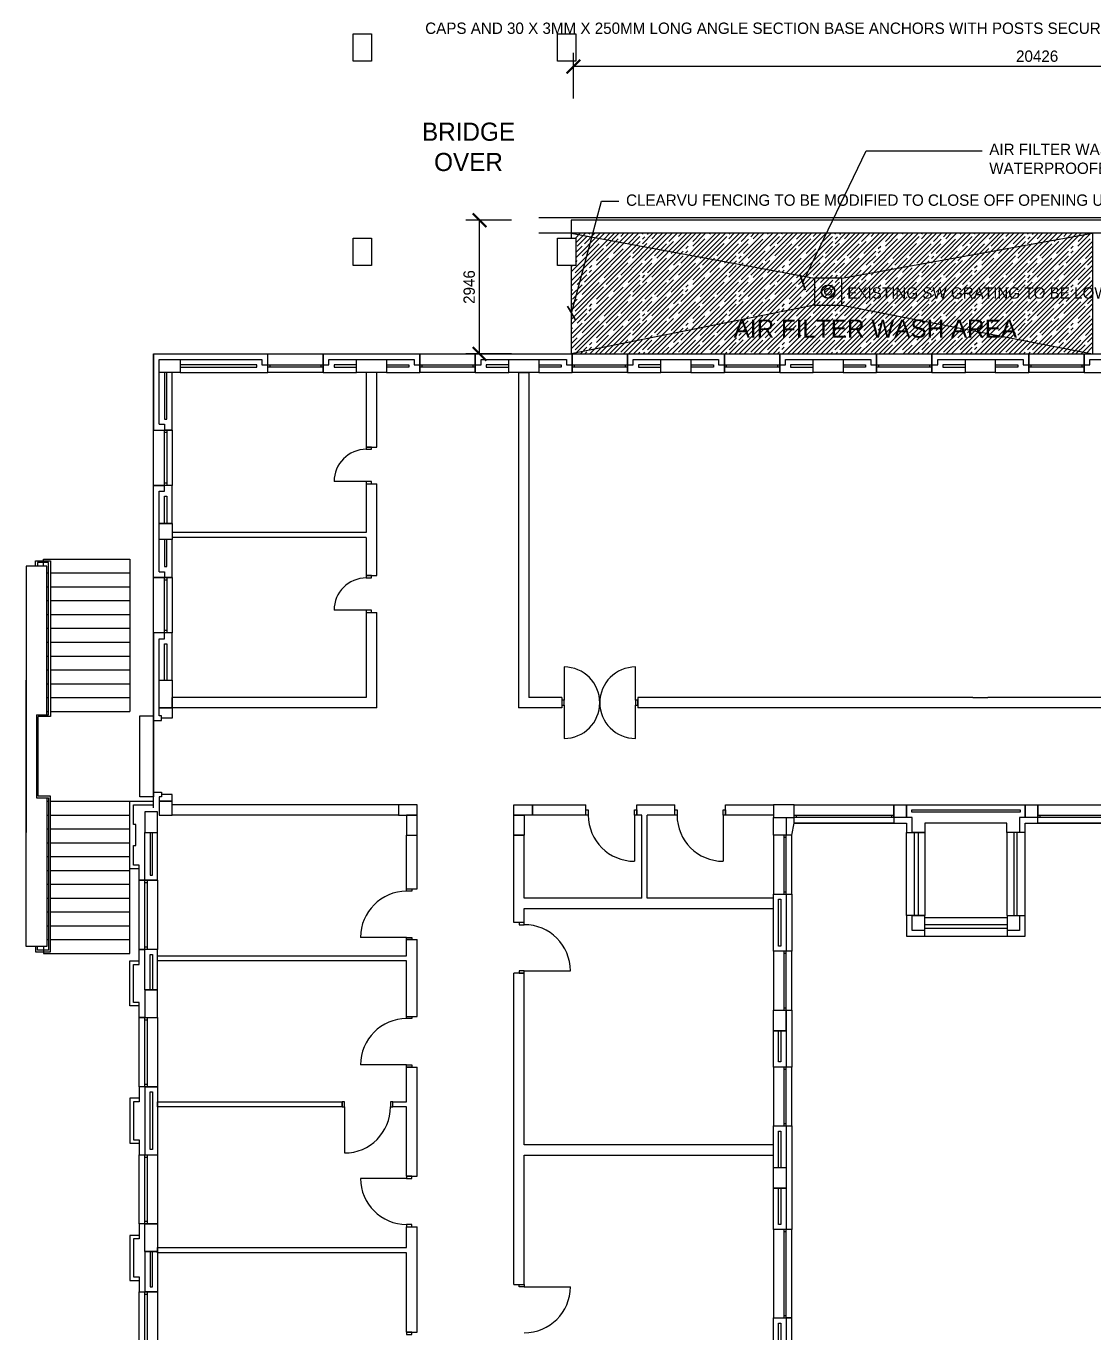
# Model space of a CAD drawing. Header units: millimetres. Extents: x -242071 to 82444, y -53139 to 112036.
# Drawn here: x -53401 to -29882, y 1732 to 30516 of the extents above; entities that cross this region are included whole.
import ezdxf

# ---------------------------------------------------------------- set-up
doc = ezdxf.new("R2010")
doc.units = ezdxf.units.MM
doc.header["$PDSIZE"] = 1
for name, color, linetype in [('Balustrades', 2, 'Continuous'), ('Basement 1 - General', 7, 'Continuous'), ('Basement 1 - Stormwater', 7, 'Continuous'), ('Columns_conc_steel_timber', 5, 'Continuous'), ('Dimensions_Mechanical', 1, 'Continuous'), ('Hatch_Roof_plan', 1, 'Continuous'), ('Open_stairs_and_ramps', 2, 'Continuous'), ('Retaining_walls', 3, 'Continuous'), ('Text_Mechanical', 1, 'Continuous'), ('Walls_brick_block_etc', 3, 'Continuous'), ('Windows_and_doors_to_brickwork', 1, 'Continuous')]:
    doc.layers.add(name, color=color, linetype=linetype)
doc.styles.add('Text_Style_3', font='freehand')
doc.styles.add('Text_Style_3_46e705ff-8652-4b4b-9748-3b46a130a5c2', font='freehand')
doc.styles.add('Text_Style_3_d7b89161-017f-4e9d-a07b-0b1ab719bac5', font='freehand')
doc.linetypes.add('FENCELINE1', pattern='A,6.35,-2.54,[133,ltypeshp.shx,S=2.54,R=0,X=-2.54,Y=0],-2.54,25.4', length=36.83)
doc.dimstyles.new('$DIM_Caddie', dxfattribs={"dimscale": 100, "dimtxt": 2.5, "dimasz": 3, "dimexe": 3, "dimexo": 0, "dimgap": 1, "dimtad": 1, "dimdec": 0, "dimzin": 0, "dimdsep": 46, "dimtxsty": 'Text_Style_3_d7b89161-017f-4e9d-a07b-0b1ab719bac5', "dimblk": 'ARCHTICK', "dimblk1": 'ARCHTICK', "dimblk2": 'ARCHTICK', "dimcen": 0.4, "dimclrd": 1, "dimclre": 1, "dimclrt": 2, "dimadec": 0, "dimazin": 0, "dimtfac": 0.5, "dimtdec": 0, "dimtix": 1, "dimtmove": 0, "dimatfit": 2, "dimldrblk": 'ARCHTICK', "dimfxl": 7, "dimfxlon": 1, "dimtfillclr": 1, "dimtolj": 1, "dimtzin": 0, "dimlwd": -3, "dimlwe": -3, "dimarcsym": 1})

# ---------------------------------------------------------------- blocks, each defined once
blk = doc.blocks.new('_ArchTick')
at = {"color": 0, "linetype": 'ByBlock', "const_width": 0.15}
blk.add_lwpolyline([(-0.5, -0.5), (0.5, 0.5)], dxfattribs=at)
blk = doc.blocks.new('*D660')
at = {"layer": 'Defpoints', "color": 0}
for p in [(-41344, 29625), (-41344, 26292), (-20918, 26242)]:
    blk.add_point(p, dxfattribs=at)
at = {"layer": 'Dimensions_Mechanical', "color": 1, "linetype": 'Continuous', "lineweight": -3}
for p, q in [((-41344, 28925), (-41344, 29925)), ((-20918, 28925), (-20918, 29925)), ((-20918, 29625), (-41344, 29625))]:
    blk.add_line(p, q, dxfattribs=at)
at = {"layer": 'Dimensions_Mechanical', "color": 1, "lineweight": -3, "xscale": 300, "yscale": 300, "zscale": 300, "rotation": 180}
blk.add_blockref('_ArchTick', (-41344, 29625), dxfattribs=at)
at = {"layer": 'Dimensions_Mechanical', "color": 1, "lineweight": -3, "xscale": 300, "yscale": 300, "zscale": 300}
blk.add_blockref('_ArchTick', (-20918, 29625), dxfattribs=at)
at = {"layer": 'Dimensions_Mechanical', "color": 2, "linetype": 'FENCELINE1', "lineweight": -3, "insert": (-31131, 29853), "char_height": 250, "attachment_point": 5, "style": 'Text_Style_3_d7b89161-017f-4e9d-a07b-0b1ab719bac5'}
blk.add_mtext('\\A1;20426 ', dxfattribs=at)
blk = doc.blocks.new('*D661')
at = {"layer": 'Defpoints', "color": 0}
for p in [(-43413, 26242), (-41394, 26242), (-41374, 23296)]:
    blk.add_point(p, dxfattribs=at)
at = {"layer": 'Dimensions_Mechanical', "color": 1, "linetype": 'Continuous', "lineweight": -3}
for p, q in [((-42713, 26242), (-43713, 26242)), ((-43413, 23296), (-43413, 26242)), ((-42713, 23296), (-43713, 23296))]:
    blk.add_line(p, q, dxfattribs=at)
at = {"layer": 'Dimensions_Mechanical', "color": 1, "lineweight": -3, "xscale": 300, "yscale": 300, "zscale": 300}
for p, rotation in [((-43413, 26242), 90), ((-43413, 23296), 270)]:
    blk.add_blockref('_ArchTick', p, dxfattribs=dict(at, rotation=rotation))
at = {"layer": 'Dimensions_Mechanical', "color": 2, "linetype": 'FENCELINE1', "lineweight": -3, "insert": (-43641, 24769), "char_height": 250, "attachment_point": 5, "rotation": 90, "style": 'Text_Style_3_d7b89161-017f-4e9d-a07b-0b1ab719bac5'}
blk.add_mtext('\\A1;2946 ', dxfattribs=at)

msp = doc.modelspace()

# ---------------------------------------------------------------- hatches: boundary and pattern name
at = {"layer": 'Hatch_Roof_plan', "linetype": 'Continuous', "lineweight": -3}
h = msp.add_hatch(dxfattribs=at)
h.set_pattern_fill('RANDOMLINE', color=12, scale=75, angle=45, style=0)
h.set_pattern_definition([(45, (0, 0), (0, 848.528), [1950, -75, 75, -150, 675, -75]), (45, (260.9, 375.5), (0, 848.528), [450, -150, 1500, -75, 675, -150]), (45, (478.9, 687.84), (0, 848.528), [750, -150, 1725, -75, 225, -75]), (45, (587.1, 897.85), (0, 848.528), [1500, -150, 1125, -75, 75, -75]), (45, (794.96, 1220.3), (0, 848.528), [525, -150, 1800, -75, 300, -150]), (45, (1063.3, 1588.34), (0, 848.528), [1575, -150, 750, -75, 375, -75]), (45, (1324.76, 1963.3), (0, 848.528), [750, -150, 900, -75, 1050, -75]), (45, (1587.8, 2336.63), (0, 848.528), [2250, -150, 300, -75, 75, -150])])
h.paths.add_polyline_path([(-41394.4, 25952.3), (-29908.4, 25952.3), (-29908.4, 23296.3), (-41394.4, 23296.3), (-41394.4, 25246.3), (-41294.4, 25246.3), (-41294.4, 25846.3), (-41394.4, 25846.3)])

# ---------------------------------------------------------------- linework, layer by layer
at = {"layer": 'Balustrades', "color": 1, "linetype": 'Continuous', "lineweight": -3}
for p, q in [((-19118.4, 26292.3), (-42110.8, 26292.3)), ((-13535.8, 25952.3), (-42110.8, 25952.3))]:
    msp.add_line(p, q, dxfattribs=at)
at = {"layer": 'Balustrades', "color": 3, "linetype": 'FENCELINE1', "lineweight": -3}
for p, q in [((-41394.4, 26242.3), (-41394.4, 25846.3)), ((-20918.4, 26242.3), (-41394.4, 26242.3)), ((-41394.4, 25246.3), (-41394.4, 23296.3))]:
    msp.add_line(p, q, dxfattribs=at)
at = {"layer": 'Basement 1 - General', "color": 1, "linetype": 'Continuous', "lineweight": -3}
for p, q in [((-41394.4, 25952.3), (-36033.9, 24967.8)), ((-35433.9, 24967.8), (-29908.4, 25952.3)), ((-29908.4, 25952.3), (-29908.4, 23296.3)), ((-36033.9, 24367.8), (-41394.4, 23296.3)), ((-35433.9, 24367.8), (-29908.4, 23296.3))]:
    msp.add_line(p, q, dxfattribs=at)
at = {"layer": 'Basement 1 - General', "color": 1, "linetype": 'Continuous', "lineweight": -3, "elevation": 2700}
msp.add_lwpolyline([(-35433.9, 24367.8), (-35433.9, 24967.8), (-36033.9, 24967.8), (-36033.9, 24367.8)], close=True, dxfattribs=at)
at = {"layer": 'Basement 1 - Stormwater', "color": 4, "linetype": 'Continuous'}
msp.add_circle((-35735.4, 24667.2, 2700), 150, dxfattribs=at)
at = {"layer": 'Basement 1 - Stormwater', "color": 1, "linetype": 'Continuous'}
for radius in [140.6, 75]:
    msp.add_circle((-35735.4, 24667.2, 2700), radius, dxfattribs=at)
at = {"layer": 'Basement 1 - Stormwater', "color": 2, "linetype": 'Continuous'}
msp.add_circle((-35735.4, 24667.2, 2700), 75, dxfattribs=at)
at = {"layer": 'Columns_conc_steel_timber', "color": 4, "linetype": 'Continuous'}
for p, q in [((-50467.4, 13441.1), (-50467.4, 13136.3)), ((-33881.2, 12755.3), (-33601.8, 12755.3))]:
    msp.add_line(p, q, dxfattribs=at)
for points in [[(-45794.4, 30346.3), (-45794.4, 29746.3), (-46194.4, 29746.3), (-46194.4, 30346.3)], [(-41294.4, 30346.3), (-41294.4, 29746.3), (-41694.4, 29746.3), (-41694.4, 30346.3)], [(-45794.4, 25846.3), (-45794.4, 25246.3), (-46194.4, 25246.3), (-46194.4, 25846.3), (-45794.4, 25846.3)], [(-41294.4, 25846.3), (-41294.4, 25246.3), (-41694.4, 25246.3), (-41694.4, 25846.3), (-41294.4, 25846.3)], [(-50467.4, 22889.9), (-50467.4, 23169.3), (-50010.2, 23169.3), (-50010.2, 22889.9), (-50467.4, 22889.9)], [(-46124, 22889.9), (-46124, 23169.3), (-45463.6, 23169.3), (-45463.6, 22889.9), (-46124, 22889.9)], [(-42771.2, 22889.9), (-42771.2, 23169.3), (-42110.8, 23169.3), (-42110.8, 22889.9), (-42771.2, 22889.9)], [(-39418.4, 22889.9), (-39418.4, 23169.3), (-38758, 23169.3), (-38758, 22889.9), (-39418.4, 22889.9)], [(-36065.6, 22889.9), (-36065.6, 23169.3), (-35405.2, 23169.3), (-35405.2, 22889.9), (-36065.6, 22889.9)], [(-32712.8, 22889.9), (-32712.8, 23169.3), (-32052.4, 23169.3), (-32052.4, 22889.9), (-32712.8, 22889.9)], [(-50467.4, 19206.9), (-50467.4, 19562.5), (-50188, 19562.5), (-50188, 19206.9), (-50467.4, 19206.9)], [(-50467.4, 15498.5), (-50467.4, 16108.1), (-50188, 16108.1), (-50188, 15498.5), (-50467.4, 15498.5)], [(-50467.4, 13136.3), (-50188, 13136.3), (-50188, 13441.1), (-50467.4, 13441.1)], [(-45196.9, 13136.3), (-44790.5, 13136.3), (-44790.5, 13364.9), (-45196.9, 13364.9), (-45196.9, 13136.3)], [(-42250.5, 13136.3), (-42656.9, 13136.3), (-42656.9, 13364.9), (-42250.5, 13364.9), (-42250.5, 13136.3)], [(-36941.9, 13085.5), (-36484.7, 13085.5), (-36484.7, 13364.9), (-36941.9, 13364.9), (-36941.9, 13085.5)], [(-34287.6, 13085.5), (-34287.6, 13364.9), (-34008.2, 13364.9), (-34008.2, 13085.5), (-34287.6, 13085.5)], [(-31392, 13085.5), (-31392, 13364.9), (-31112.6, 13364.9), (-31112.6, 13085.5), (-31392, 13085.5)], [(-50784.9, 13212.5), (-50784.9, 12755.3), (-50505.5, 12755.3), (-50505.5, 13212.5), (-50784.9, 13212.5)], [(-45019.1, 12691.8), (-44790.5, 12691.8), (-44790.5, 13136.3), (-45019.1, 13136.3), (-45019.1, 12691.8)], [(-42428.3, 12691.8), (-42656.9, 12691.8), (-42656.9, 13136.3), (-42428.3, 13136.3), (-42428.3, 12691.8)], [(-36941.9, 12691.8), (-36941.9, 13085.5), (-36662.5, 13085.5), (-36662.5, 12691.8), (-36941.9, 12691.8)], [(-50784.9, 9288.2), (-50784.9, 8678.6), (-50505.5, 8678.6), (-50505.5, 9288.2), (-50784.9, 9288.2)], [(-36941.9, 8386.5), (-36941.9, 8843.7), (-36662.5, 8843.7), (-36662.5, 8386.5), (-36941.9, 8386.5)], [(-36941.9, 4919.4), (-36941.9, 5376.6), (-36662.5, 5376.6), (-36662.5, 4919.4), (-36941.9, 4919.4)], [(-50784.9, 3522.4), (-50784.9, 4132), (-50505.5, 4132), (-50505.5, 3522.4), (-50784.9, 3522.4)]]:
    msp.add_lwpolyline(points, dxfattribs=at)
at = {"layer": 'Columns_conc_steel_timber', "color": 4, "linetype": 'Continuous', "lineweight": -3}
for points in [[(-46194.4, 30346.3), (-45794.4, 30346.3)], [(-41694.4, 30346.3), (-41294.4, 30346.3)]]:
    msp.add_lwpolyline(points, dxfattribs=at)
at = {"layer": 'Open_stairs_and_ramps', "color": 2, "linetype": 'Continuous'}
for p, q in [((-53191.5, 18622.7), (-53191.5, 18737)), ((-53191.5, 18737), (-52867.7, 18737)), ((-52867.7, 18737), (-52867.7, 15308)), ((-52943.9, 18622.7), (-53401.1, 18622.7)), ((-53401.1, 18622.7), (-53401.1, 12755.3)), ((-52943.9, 15346.1), (-52943.9, 18622.7)), ((-52943.9, 18470.3), (-52905.8, 18470.3)), ((-52867.7, 18470.3), (-51115.1, 18470.3)), ((-52943.9, 18165.5), (-52905.8, 18165.5)), ((-52867.7, 18165.5), (-51115.1, 18165.5)), ((-52943.9, 17860.7), (-52905.8, 17860.7)), ((-52867.7, 17860.7), (-51115.1, 17860.7)), ((-52943.9, 17555.9), (-52905.8, 17555.9)), ((-52867.7, 17555.9), (-51115.1, 17555.9)), ((-52943.9, 17251.1), (-52905.8, 17251.1)), ((-52867.7, 17251.1), (-51115.1, 17251.1)), ((-52943.9, 16946.3), (-52905.8, 16946.3)), ((-52867.7, 16946.3), (-51115.1, 16946.3)), ((-52943.9, 16641.5), (-52905.8, 16641.5)), ((-52867.7, 16641.5), (-51115.1, 16641.5)), ((-52943.9, 16336.7), (-52905.8, 16336.7)), ((-52867.7, 16336.7), (-51115.1, 16336.7)), ((-53401.1, 10240.7), (-53401.1, 16108.1)), ((-52943.9, 16031.9), (-52905.8, 16031.9)), ((-52867.7, 16031.9), (-51115.1, 16031.9)), ((-52943.9, 15727.1), (-52905.8, 15727.1)), ((-52867.7, 15727.1), (-51115.1, 15727.1)), ((-53172.5, 15346.1), (-52943.9, 15346.1)), ((-53172.5, 15346.1), (-53172.5, 13517.3)), ((-52867.7, 15308), (-53134.4, 15308)), ((-53134.4, 13555.4), (-53134.4, 15308)), ((-52943.9, 15422.3), (-52905.8, 15422.3)), ((-52867.7, 15422.3), (-51115.1, 15422.3)), ((-52867.7, 13555.4), (-53134.4, 13555.4)), ((-52867.7, 10126.4), (-52867.7, 13555.4)), ((-53172.5, 13517.3), (-52943.9, 13517.3)), ((-52943.9, 13517.3), (-52943.9, 10240.7)), ((-52943.9, 13441.1), (-52905.8, 13441.1)), ((-52867.7, 13441.1), (-51115.1, 13441.1)), ((-52943.9, 13136.3), (-52905.8, 13136.3)), ((-52867.7, 13136.3), (-51115.1, 13136.3)), ((-52943.9, 12831.5), (-52905.8, 12831.5)), ((-52867.7, 12831.5), (-51115.1, 12831.5)), ((-52943.9, 12526.7), (-52905.8, 12526.7)), ((-52867.7, 12526.7), (-51115.1, 12526.7)), ((-52943.9, 12221.9), (-52905.8, 12221.9)), ((-52867.7, 12221.9), (-51115.1, 12221.9)), ((-52943.9, 11917.1), (-52905.8, 11917.1)), ((-52867.7, 11917.1), (-51115.1, 11917.1)), ((-52943.9, 11612.3), (-52905.8, 11612.3)), ((-52867.7, 11612.3), (-51115.1, 11612.3)), ((-52943.9, 11307.5), (-52905.8, 11307.5)), ((-52867.7, 11307.5), (-51115.1, 11307.5)), ((-52943.9, 11002.7), (-52905.8, 11002.7)), ((-52867.7, 11002.7), (-51115.1, 11002.7)), ((-52943.9, 10697.9), (-52905.8, 10697.9)), ((-52867.7, 10697.9), (-51115.1, 10697.9)), ((-52943.9, 10393.1), (-52905.8, 10393.1)), ((-52867.7, 10393.1), (-51115.1, 10393.1)), ((-52943.9, 10240.7), (-53401.1, 10240.7)), ((-53191.5, 10240.7), (-53191.5, 10126.4)), ((-53191.5, 10126.4), (-52867.7, 10126.4))]:
    msp.add_line(p, q, dxfattribs=at)
for points in [[(-53020.1, 18622.7), (-53020.1, 18775.1), (-51115.1, 18775.1), (-51115.1, 15422.3)], [(-52943.9, 15346.1), (-52905.8, 15346.1), (-52905.8, 18698.9), (-53153.4, 18698.9), (-53153.4, 18622.7)], [(-50899.2, 13542.7), (-50899.2, 15320.7), (-50594.4, 15320.7), (-50594.4, 13542.7), (-50899.2, 13542.7)], [(-52943.9, 13517.3), (-52905.8, 13517.3), (-52905.8, 10164.5), (-53153.4, 10164.5), (-53153.4, 10240.7)], [(-53020.1, 10240.7), (-53020.1, 10088.3), (-51115.1, 10088.3), (-51115.1, 13441.1)]]:
    msp.add_lwpolyline(points, dxfattribs=at)
at = {"layer": 'Retaining_walls', "color": 7, "linetype": 'Continuous', "lineweight": -3}
msp.add_line((-50594.4, 13296.3), (-50594.4, 23296.3), dxfattribs=at)
at = {"layer": 'Walls_brick_block_etc', "color": 3, "linetype": 'Continuous'}
for p, q in [((-50594.4, 23296.3), (-48079.8, 23296.3)), ((-48079.8, 22889.9), (-48079.8, 23296.3)), ((-46860.6, 22889.9), (-46860.6, 23296.3)), ((-46860.6, 23296.3), (-44727, 23296.3)), ((-44727, 23296.3), (-44727, 22889.9)), ((-43507.8, 22889.9), (-43507.8, 23296.3)), ((-43507.8, 23296.3), (-41374.2, 23296.3)), ((-41374.2, 23296.3), (-41374.2, 22889.9)), ((-40155, 23296.3), (-38021.4, 23296.3)), ((-40155, 22889.9), (-40155, 23296.3)), ((-38021.4, 23296.3), (-38021.4, 22889.9)), ((-36802.2, 23296.3), (-34668.6, 23296.3)), ((-36802.2, 22889.9), (-36802.2, 23296.3)), ((-34668.6, 23296.3), (-34668.6, 22889.9)), ((-33449.4, 22889.9), (-33449.4, 23296.3)), ((-33449.4, 23296.3), (-31315.8, 23296.3)), ((-31315.8, 23296.3), (-31315.8, 22889.9)), ((-30096.6, 22889.9), (-30096.6, 23296.3)), ((-30096.6, 23296.3), (-27963, 23296.3)), ((-50467.4, 21746.9), (-50467.4, 22889.9)), ((-50188, 21619.9), (-50188, 22889.9)), ((-50010.2, 22889.9), (-48079.8, 22889.9)), ((-46860.6, 22889.9), (-46124, 22889.9)), ((-45908.1, 22889.9), (-45908.1, 21245.2)), ((-45679.5, 21245.2), (-45679.5, 22889.9)), ((-45463.6, 22889.9), (-44727, 22889.9)), ((-43507.8, 22889.9), (-42771.2, 22889.9)), ((-42555.3, 22889.9), (-42326.7, 22889.9)), ((-42555.3, 22889.9), (-42555.3, 15498.5)), ((-42326.7, 22889.9), (-42326.7, 15727.1)), ((-42110.8, 22889.9), (-41374.2, 22889.9)), ((-40155, 22889.9), (-39418.4, 22889.9)), ((-38758, 22889.9), (-38021.4, 22889.9)), ((-36802.2, 22889.9), (-36065.6, 22889.9)), ((-35405.2, 22889.9), (-34668.6, 22889.9)), ((-33449.4, 22889.9), (-32712.8, 22889.9)), ((-32052.4, 22889.9), (-31315.8, 22889.9)), ((-30096.6, 22889.9), (-29360, 22889.9)), ((-50188, 21619.9), (-50353.1, 21619.9)), ((-45908.1, 21245.2), (-45679.5, 21245.2)), ((-50467.4, 19562.5), (-50467.4, 20273.7)), ((-50188, 20400.7), (-50353.1, 20400.7)), ((-50188, 19562.5), (-50188, 20400.7)), ((-45908.1, 20432.4), (-45908.1, 19365.6)), ((-45908.1, 20432.4), (-45679.5, 20432.4)), ((-45679.5, 18413.1), (-45679.5, 20432.4)), ((-50188, 19562.5), (-50467.4, 19562.5)), ((-50188, 19365.6), (-50188, 19251.3)), ((-45908.1, 19365.6), (-50188, 19365.6)), ((-50467.4, 18495.7), (-50467.4, 19206.9)), ((-50188, 19206.9), (-50467.4, 19206.9)), ((-45908.1, 19251.3), (-50188, 19251.3)), ((-50188, 18368.7), (-50188, 19206.9)), ((-45908.1, 19251.3), (-45908.1, 18413.1)), ((-50188, 18368.7), (-50353.1, 18368.7)), ((-45908.1, 18413.1), (-45679.5, 18413.1)), ((-45908.1, 17600.3), (-45679.5, 17600.3)), ((-45908.1, 17600.3), (-45908.1, 15727.1)), ((-45679.5, 15498.5), (-45679.5, 17600.3)), ((-50467.4, 16108.1), (-50467.4, 17022.5)), ((-50188, 17149.5), (-50353.1, 17149.5)), ((-50188, 16108.1), (-50188, 17149.5)), ((-45908.1, 15727.1), (-50188, 15727.1)), ((-50188, 15498.5), (-50188, 15727.1)), ((-41602.8, 15727.1), (-42326.7, 15727.1)), ((-41602.8, 15727.1), (-41602.8, 15498.5)), ((-39926.4, 15727.1), (-39926.4, 15498.5)), ((-32547.7, 15727.1), (-39926.4, 15727.1)), ((-32547.7, 15727.1), (-32217.5, 15727.1)), ((-28191.6, 15727.1), (-32217.5, 15727.1)), ((-45679.5, 15498.5), (-50188, 15498.5)), ((-41602.8, 15498.5), (-42555.3, 15498.5)), ((-28191.6, 15498.5), (-39926.4, 15498.5)), ((-51115.1, 11955.2), (-51115.1, 13441.1)), ((-51115.1, 13441.1), (-50594.4, 13441.1)), ((-51038.9, 12926.8), (-51038.9, 13364.9)), ((-51038.9, 13364.9), (-50594.4, 13364.9)), ((-50467.4, 13441.1), (-50188, 13441.1)), ((-45196.9, 13364.9), (-50188, 13364.9)), ((-42250.5, 13136.3), (-42250.5, 13364.9)), ((-42250.5, 13364.9), (-41069.4, 13364.9)), ((-41069.4, 13136.3), (-41069.4, 13364.9)), ((-39951.8, 13364.9), (-39113.6, 13364.9)), ((-39951.8, 13136.3), (-39951.8, 13364.9)), ((-39113.6, 13136.3), (-39113.6, 13364.9)), ((-37996, 13136.3), (-37996, 13364.9)), ((-37996, 13364.9), (-36941.9, 13364.9)), ((-36941.9, 13364.9), (-36941.9, 13136.3)), ((-41069.4, 13136.3), (-42250.5, 13136.3)), ((-39837.5, 13136.3), (-39951.8, 13136.3)), ((-39837.5, 11307.5), (-39837.5, 13136.3)), ((-39113.6, 13136.3), (-39723.2, 13136.3)), ((-39723.2, 11307.5), (-39723.2, 13136.3)), ((-36941.9, 13136.3), (-37996, 13136.3)), ((-50988.1, 12926.8), (-51038.9, 12926.8)), ((-50988.1, 12469.6), (-50988.1, 12926.8)), ((-50784.9, 11701.2), (-50784.9, 12755.3)), ((-50784.9, 12755.3), (-50505.5, 12755.3)), ((-50670.6, 12755.3), (-50670.6, 11815.5)), ((-50619.8, 11815.5), (-50619.8, 12755.3)), ((-50505.5, 11701.2), (-50505.5, 12755.3)), ((-45019.1, 12691.8), (-44790.5, 12691.8)), ((-45019.1, 11510.7), (-45019.1, 12691.8)), ((-44790.5, 11510.7), (-44790.5, 12691.8)), ((-42656.9, 12691.8), (-42428.3, 12691.8)), ((-42656.9, 10774.1), (-42656.9, 12691.8)), ((-42428.3, 11307.5), (-42428.3, 12691.8)), ((-33830.4, 10926.5), (-33830.4, 12755.3)), ((-33754.2, 12755.3), (-33754.2, 10926.5)), ((-31646, 12755.3), (-31646, 10926.5)), ((-31569.8, 10926.5), (-31569.8, 12755.3)), ((-51038.9, 12031.4), (-51038.9, 12469.6)), ((-51038.9, 12469.6), (-50988.1, 12469.6)), ((-50911.9, 11955.2), (-51115.1, 11955.2)), ((-50911.9, 12031.4), (-51038.9, 12031.4)), ((-50911.9, 11701.2), (-50911.9, 12031.4)), ((-50670.6, 11815.5), (-50619.8, 11815.5)), ((-50784.9, 11701.2), (-50911.9, 11701.2)), ((-50505.5, 11701.2), (-50784.9, 11701.2)), ((-45019.1, 11510.7), (-44790.5, 11510.7)), ((-39837.5, 11307.5), (-42428.3, 11307.5)), ((-36941.9, 11307.5), (-39723.2, 11307.5)), ((-36662.5, 11396.4), (-36535.5, 11396.4)), ((-36535.5, 11396.4), (-36535.5, 10139.1)), ((-42428.3, 11078.9), (-36941.9, 11078.9)), ((-42428.3, 10774.1), (-42428.3, 11078.9)), ((-42428.3, 10774.1), (-42656.9, 10774.1)), ((-34008.2, 10926.5), (-34008.2, 10469.3)), ((-33881.2, 10596.3), (-33881.2, 10926.5)), ((-33881.2, 10926.5), (-33614.5, 10926.5)), ((-33614.5, 10926.5), (-33614.5, 10596.3)), ((-31785.7, 10723.3), (-33614.5, 10723.3)), ((-31785.7, 10596.3), (-31785.7, 10926.5)), ((-31785.7, 10926.5), (-31519, 10926.5)), ((-31519, 10926.5), (-31519, 10596.3)), ((-31392, 10469.3), (-31392, 10926.5)), ((-45019.1, 10037.5), (-45019.1, 10393.1)), ((-45019.1, 10393.1), (-44790.5, 10393.1)), ((-44790.5, 8704), (-44790.5, 10393.1)), ((-34008.2, 10469.3), (-33614.5, 10469.3)), ((-33614.5, 10596.3), (-33881.2, 10596.3)), ((-33614.5, 10647.1), (-31785.7, 10647.1)), ((-31519, 10596.3), (-31785.7, 10596.3)), ((-31785.7, 10469.3), (-31392, 10469.3)), ((-50784.9, 9288.2), (-50784.9, 10177.2)), ((-50505.5, 10177.2), (-50784.9, 10177.2)), ((-50505.5, 9288.2), (-50505.5, 10177.2)), ((-36535.5, 10139.1), (-36662.5, 10139.1)), ((-45019.1, 9923.2), (-50505.5, 9923.2)), ((-45019.1, 8704), (-45019.1, 9923.2)), ((-42656.9, 2798.5), (-42656.9, 9656.5)), ((-42428.3, 9656.5), (-42656.9, 9656.5)), ((-42428.3, 5871.9), (-42428.3, 9656.5)), ((-50784.9, 9288.2), (-50505.5, 9288.2)), ((-45019.1, 8704), (-44790.5, 8704)), ((-36662.5, 8386.5), (-36662.5, 8843.7)), ((-36662.5, 8843.7), (-36535.5, 8843.7)), ((-36535.5, 8843.7), (-36535.5, 7586.4)), ((-45019.1, 6824.4), (-45019.1, 7586.4)), ((-45019.1, 7586.4), (-44790.5, 7586.4)), ((-44790.5, 5186.1), (-44790.5, 7586.4)), ((-36535.5, 7586.4), (-36662.5, 7586.4)), ((-50784.9, 7154.6), (-50911.9, 7154.6)), ((-50911.9, 7154.6), (-50911.9, 6824.4)), ((-50784.9, 7154.6), (-50505.5, 7154.6)), ((-50784.9, 7154.6), (-50784.9, 5656)), ((-50670.6, 7040.3), (-50619.8, 7040.3)), ((-50670.6, 5770.3), (-50670.6, 7040.3)), ((-50619.8, 7040.3), (-50619.8, 5770.3)), ((-50505.5, 7154.6), (-50505.5, 5656)), ((-51115.1, 6900.6), (-51115.1, 5910)), ((-50911.9, 6900.6), (-51115.1, 6900.6)), ((-50911.9, 6824.4), (-51038.9, 6824.4)), ((-51038.9, 6824.4), (-51038.9, 5986.2)), ((-50505.5, 6710.1), (-50505.5, 6824.4)), ((-50505.5, 6824.4), (-46441.5, 6824.4)), ((-46441.5, 6710.1), (-50505.5, 6710.1)), ((-46441.5, 6710.1), (-46441.5, 6824.4)), ((-45323.9, 6824.4), (-45019.1, 6824.4)), ((-45323.9, 6710.1), (-45323.9, 6824.4)), ((-45019.1, 6710.1), (-45323.9, 6710.1)), ((-45019.1, 5186.1), (-45019.1, 6710.1)), ((-36941.9, 5376.6), (-36941.9, 6291)), ((-36827.6, 5376.6), (-36827.6, 6176.7)), ((-36827.6, 6176.7), (-36776.8, 6176.7)), ((-36776.8, 6176.7), (-36776.8, 5376.6)), ((-36662.5, 6291), (-36535.5, 6291)), ((-36535.5, 6291), (-36535.5, 4005)), ((-51115.1, 5910), (-50911.9, 5910)), ((-51038.9, 5986.2), (-50911.9, 5986.2)), ((-50911.9, 5986.2), (-50911.9, 5656)), ((-50619.8, 5770.3), (-50670.6, 5770.3)), ((-36941.9, 5871.9), (-42428.3, 5871.9)), ((-50911.9, 5656), (-50784.9, 5656)), ((-50784.9, 5656), (-50505.5, 5656)), ((-42428.3, 5643.3), (-36941.9, 5643.3)), ((-42428.3, 2798.5), (-42428.3, 5643.3)), ((-45019.1, 5186.1), (-44790.5, 5186.1)), ((-36941.9, 5376.6), (-36662.5, 5376.6)), ((-36941.9, 4919.4), (-36662.5, 4919.4)), ((-36941.9, 4005), (-36941.9, 4919.4)), ((-36827.6, 4119.3), (-36827.6, 4919.4)), ((-36776.8, 4919.4), (-36776.8, 4119.3)), ((-45019.1, 4068.5), (-44790.5, 4068.5)), ((-45019.1, 3611.3), (-45019.1, 4068.5)), ((-44790.5, 1744.4), (-44790.5, 4068.5)), ((-36776.8, 4119.3), (-36827.6, 4119.3)), ((-36535.5, 4005), (-36662.5, 4005)), ((-50784.9, 3522.4), (-50505.5, 3522.4)), ((-50784.9, 3522.4), (-50784.9, 2633.4)), ((-50505.5, 3522.4), (-50505.5, 2633.4)), ((-45019.1, 3497), (-50505.5, 3497)), ((-45019.1, 1744.4), (-45019.1, 3497)), ((-51038.9, 2963.6), (-50911.9, 2963.6)), ((-50505.5, 2633.4), (-50784.9, 2633.4)), ((-42656.9, 2798.5), (-42428.3, 2798.5)), ((-36535.5, 2061.9), (-36662.5, 2061.9)), ((-36535.5, 664.9), (-36535.5, 2061.9)), ((-45019.1, 1744.4), (-44790.5, 1744.4)), ((-36827.6, 1071.3), (-36827.6, 1947.6))]:
    msp.add_line(p, q, dxfattribs=at)
for points in [[(-50594.4, 23296.3), (-50594.4, 21619.9), (-50353.1, 21619.9)], [(-50010.2, 23169.3), (-48206.8, 23169.3), (-48206.8, 23055), (-48079.8, 23055)], [(-50010.2, 23004.2), (-48321.1, 23004.2), (-48321.1, 23055), (-50010.2, 23055)], [(-46860.6, 23055), (-46733.6, 23055), (-46733.6, 23169.3), (-46124, 23169.3)], [(-46124, 23055), (-46619.3, 23055), (-46619.3, 23004.2), (-46124, 23004.2)], [(-45463.6, 23169.3), (-44854, 23169.3), (-44854, 23055), (-44727, 23055)], [(-45463.6, 23055), (-44968.3, 23055), (-44968.3, 23004.2), (-45463.6, 23004.2)], [(-43507.8, 23055), (-43380.8, 23055), (-43380.8, 23169.3), (-42771.2, 23169.3)], [(-42771.2, 23055), (-43266.5, 23055), (-43266.5, 23004.2), (-42771.2, 23004.2)], [(-42110.8, 23169.3), (-41501.2, 23169.3), (-41501.2, 23055), (-41374.2, 23055)], [(-42110.8, 23055), (-41615.5, 23055), (-41615.5, 23004.2), (-42110.8, 23004.2)], [(-40155, 23055), (-40028, 23055), (-40028, 23169.3), (-39418.4, 23169.3)], [(-39418.4, 23055), (-39913.7, 23055), (-39913.7, 23004.2), (-39418.4, 23004.2)], [(-38758, 23169.3), (-38148.4, 23169.3), (-38148.4, 23055), (-38021.4, 23055)], [(-38758, 23055), (-38262.7, 23055), (-38262.7, 23004.2), (-38758, 23004.2)], [(-36802.2, 23055), (-36675.2, 23055), (-36675.2, 23169.3), (-36065.6, 23169.3)], [(-36065.6, 23055), (-36560.9, 23055), (-36560.9, 23004.2), (-36065.6, 23004.2)], [(-35405.2, 23169.3), (-34795.6, 23169.3), (-34795.6, 23055), (-34668.6, 23055)], [(-35405.2, 23055), (-34909.9, 23055), (-34909.9, 23004.2), (-35405.2, 23004.2)], [(-33449.4, 23055), (-33322.4, 23055), (-33322.4, 23169.3), (-32712.8, 23169.3)], [(-32712.8, 23055), (-33208.1, 23055), (-33208.1, 23004.2), (-32712.8, 23004.2)], [(-32052.4, 23169.3), (-31442.8, 23169.3), (-31442.8, 23055), (-31315.8, 23055)], [(-32052.4, 23055), (-31557.1, 23055), (-31557.1, 23004.2), (-32052.4, 23004.2)], [(-30096.6, 23055), (-29969.6, 23055), (-29969.6, 23169.3), (-29360, 23169.3)], [(-50353.1, 22889.9), (-50353.1, 21861.2), (-50302.3, 21861.2), (-50302.3, 22889.9)], [(-50467.4, 21746.9), (-50353.1, 21746.9), (-50353.1, 21619.9)], [(-50467.4, 18495.7), (-50353.1, 18495.7), (-50353.1, 18368.7), (-50594.4, 18368.7), (-50594.4, 20400.7), (-50353.1, 20400.7)], [(-50467.4, 20273.7), (-50353.1, 20273.7), (-50353.1, 20400.7)], [(-50353.1, 19562.5), (-50353.1, 20159.4), (-50302.3, 20159.4), (-50302.3, 19562.5)], [(-50353.1, 19206.9), (-50353.1, 18610), (-50302.3, 18610), (-50302.3, 19206.9)], [(-50467.4, 17022.5), (-50353.1, 17022.5), (-50353.1, 17149.5), (-50594.4, 17149.5), (-50594.4, 15219.1), (-50416.6, 15219.1), (-50416.6, 15269.9)], [(-50353.1, 16108.1), (-50353.1, 16908.2), (-50302.3, 16908.2), (-50302.3, 16108.1)], [(-50188, 15498.5), (-50188, 15269.9), (-50416.6, 15269.9), (-50416.6, 15320.7), (-50467.4, 15320.7), (-50467.4, 15498.5), (-50188, 15498.5)], [(-50594.4, 13364.9), (-50594.4, 13644.3), (-50416.6, 13644.3), (-50416.6, 13593.5)], [(-50416.6, 13593.5), (-50416.6, 13542.7), (-50467.4, 13542.7), (-50467.4, 13441.1)], [(-50188, 13441.1), (-50188, 13593.5), (-50416.6, 13593.5)], [(-45196.9, 13364.9), (-45196.9, 13136.3), (-50188, 13136.3)], [(-34008.2, 13364.9), (-31392, 13364.9), (-31392, 13085.5), (-31519, 13085.5), (-31519, 12755.3), (-31798.4, 12755.3), (-31798.4, 12958.5), (-33601.8, 12958.5), (-33601.8, 12755.3), (-33881.2, 12755.3), (-33881.2, 13085.5), (-34008.2, 13085.5), (-34008.2, 13364.9)], [(-33893.9, 13199.8), (-33893.9, 13250.6), (-31506.3, 13250.6), (-31506.3, 13199.8), (-33893.9, 13199.8)], [(-36535.5, 12691.8), (-36484.7, 12958.5), (-34008.2, 12958.5), (-34008.2, 12755.3)], [(-31392, 12755.3), (-31392, 12958.5), (-29022.5, 12958.5), (-29022.5, 7827.7)], [(-34008.2, 10926.5), (-34008.2, 12755.3), (-33601.8, 12755.3), (-33601.8, 10926.5), (-34008.2, 10926.5)], [(-31392, 10926.5), (-31392, 12755.3), (-31798.4, 12755.3), (-31798.4, 10926.5), (-31392, 10926.5)], [(-36941.9, 10139.1), (-36941.9, 11396.4), (-36662.5, 11396.4), (-36662.5, 10139.1), (-36941.9, 10139.1)], [(-36827.6, 10253.4), (-36827.6, 11282.1), (-36776.8, 11282.1), (-36776.8, 10253.4), (-36827.6, 10253.4)], [(-33614.5, 10469.3), (-31785.7, 10469.3), (-31785.7, 10875.7), (-33614.5, 10875.7), (-33614.5, 10469.3)], [(-50784.9, 8678.6), (-50911.9, 8678.6), (-50911.9, 9008.8), (-51038.9, 9008.8), (-51038.9, 9847), (-50911.9, 9847), (-50911.9, 10177.2), (-50784.9, 10177.2)], [(-50911.9, 8932.6), (-51115.1, 8932.6), (-51115.1, 9923.2), (-50911.9, 9923.2)], [(-50670.6, 9288.2), (-50670.6, 10062.9), (-50619.8, 10062.9), (-50619.8, 9288.2)], [(-50505.5, 9923.2), (-50505.5, 10037.5), (-45019.1, 10037.5)], [(-36941.9, 7586.4), (-36941.9, 8386.5), (-36662.5, 8386.5), (-36662.5, 7586.4), (-36941.9, 7586.4)], [(-36827.6, 7700.7), (-36827.6, 8386.5), (-36776.8, 8386.5), (-36776.8, 7700.7), (-36827.6, 7700.7)], [(-36941.9, 6291), (-36662.5, 6291), (-36662.5, 4005), (-36941.9, 4005)], [(-50784.9, 4132), (-50911.9, 4132), (-50911.9, 3801.8), (-51038.9, 3801.8), (-51038.9, 2963.6)], [(-50911.9, 3878), (-51115.1, 3878), (-51115.1, 2887.4), (-50911.9, 2887.4)], [(-50670.6, 3522.4), (-50670.6, 2747.7), (-50619.8, 2747.7), (-50619.8, 3522.4)], [(-50505.5, 3497), (-50505.5, 3611.3), (-45019.1, 3611.3)], [(-50911.9, 2963.6), (-50911.9, 2633.4), (-50784.9, 2633.4)], [(-36941.9, 1071.3), (-36941.9, 2061.9), (-36662.5, 2061.9), (-36662.5, 1071.3), (-36941.9, 1071.3)], [(-36827.6, 1947.6), (-36776.8, 1947.6), (-36776.8, 1071.3)]]:
    msp.add_lwpolyline(points, dxfattribs=at)
msp.add_arc((-2550.3, 31169.6), 56131.7, 210.24984, 210.25534, dxfattribs=at)
at = {"layer": 'Windows_and_doors_to_brickwork', "color": 1, "linetype": 'Continuous'}
for p, q in [((-48079.8, 23055), (-46860.6, 23055)), ((-48029, 23004.2), (-48029, 23055)), ((-46911.4, 23055), (-46911.4, 23004.2)), ((-44727, 23055), (-43507.8, 23055)), ((-44676.2, 23004.2), (-44676.2, 23055)), ((-43558.6, 23055), (-43558.6, 23004.2)), ((-41374.2, 23055), (-40155, 23055)), ((-41323.4, 23004.2), (-41323.4, 23055)), ((-40205.8, 23055), (-40205.8, 23004.2)), ((-38021.4, 23055), (-36802.2, 23055)), ((-37970.6, 23004.2), (-37970.6, 23055)), ((-36853, 23055), (-36853, 23004.2)), ((-34668.6, 23055), (-33449.4, 23055)), ((-34617.8, 23004.2), (-34617.8, 23055)), ((-33500.2, 23055), (-33500.2, 23004.2)), ((-31315.8, 23055), (-30096.6, 23055)), ((-31265, 23004.2), (-31265, 23055)), ((-30147.4, 23055), (-30147.4, 23004.2)), ((-46860.6, 23004.2), (-48079.8, 23004.2)), ((-43507.8, 23004.2), (-44727, 23004.2)), ((-40155, 23004.2), (-41374.2, 23004.2)), ((-36802.2, 23004.2), (-38021.4, 23004.2)), ((-33449.4, 23004.2), (-34668.6, 23004.2)), ((-30096.6, 23004.2), (-31315.8, 23004.2)), ((-50353.1, 20400.7), (-50353.1, 21619.9)), ((-50302.3, 21619.9), (-50302.3, 20400.7)), ((-50353.1, 21569.1), (-50302.3, 21569.1)), ((-50302.3, 20451.5), (-50353.1, 20451.5)), ((-50353.1, 17149.5), (-50353.1, 18368.7)), ((-50353.1, 18317.9), (-50302.3, 18317.9)), ((-50302.3, 18368.7), (-50302.3, 17149.5)), ((-50302.3, 17200.3), (-50353.1, 17200.3)), ((-36484.7, 13136.3), (-34287.6, 13136.3)), ((-34287.6, 13085.5), (-36484.7, 13085.5)), ((-36433.9, 13085.5), (-36433.9, 13136.3)), ((-34338.4, 13136.3), (-34338.4, 13085.5)), ((-31112.6, 13136.3), (-29022.5, 13136.3)), ((-29022.5, 13085.5), (-31112.6, 13085.5)), ((-31061.8, 13085.5), (-31061.8, 13136.3)), ((-36713.3, 12691.8), (-36713.3, 11396.4)), ((-36662.5, 11396.4), (-36662.5, 12691.8)), ((-36662.5, 12641), (-36713.3, 12641)), ((-50784.9, 10177.2), (-50784.9, 11701.2)), ((-50784.9, 11650.4), (-50734.1, 11650.4)), ((-50734.1, 11701.2), (-50734.1, 10177.2)), ((-36713.3, 11447.2), (-36662.5, 11447.2)), ((-50734.1, 10228), (-50784.9, 10228)), ((-36713.3, 10139.1), (-36713.3, 8843.7)), ((-36662.5, 10088.3), (-36713.3, 10088.3)), ((-36662.5, 8843.7), (-36662.5, 10139.1)), ((-50784.9, 7154.6), (-50784.9, 8678.6)), ((-50734.1, 8678.6), (-50734.1, 7154.6)), ((-36713.3, 8894.5), (-36662.5, 8894.5)), ((-50784.9, 8627.8), (-50734.1, 8627.8)), ((-36713.3, 7586.4), (-36713.3, 6291)), ((-36662.5, 7535.6), (-36713.3, 7535.6)), ((-36662.5, 6291), (-36662.5, 7586.4)), ((-50734.1, 7205.4), (-50784.9, 7205.4)), ((-36713.3, 6341.8), (-36662.5, 6341.8)), ((-50784.9, 4132), (-50784.9, 5656)), ((-50784.9, 5605.2), (-50734.1, 5605.2)), ((-50734.1, 5656), (-50734.1, 4132)), ((-50734.1, 4182.8), (-50784.9, 4182.8)), ((-36713.3, 4005), (-36713.3, 2061.9)), ((-36662.5, 3954.2), (-36713.3, 3954.2)), ((-36662.5, 2061.9), (-36662.5, 4005)), ((-50784.9, 1109.4), (-50784.9, 2633.4)), ((-50734.1, 2633.4), (-50734.1, 1109.4)), ((-50784.9, 2582.6), (-50734.1, 2582.6)), ((-36713.3, 2112.7), (-36662.5, 2112.7))]:
    msp.add_line(p, q, dxfattribs=at)
at = {"layer": 'Windows_and_doors_to_brickwork', "color": 2, "linetype": 'Continuous'}
for p, q in [((-45908.1, 20483.2), (-46619.3, 20483.2)), ((-45908.1, 17651.1), (-46619.3, 17651.1)), ((-41552, 16400.2), (-41552, 15669.9)), ((-39977.2, 15669.9), (-39977.2, 16400.2)), ((-41552, 15555.6), (-41552, 14825.4)), ((-39977.2, 14825.4), (-39977.2, 15555.6)), ((-40002.6, 13136.3), (-40002.6, 12120.3)), ((-38046.8, 13136.3), (-38046.8, 12120.3)), ((-45019.1, 10443.9), (-46035.1, 10443.9)), ((-42428.3, 9707.3), (-41412.3, 9707.3)), ((-45019.1, 7637.2), (-46035.1, 7637.2)), ((-46390.7, 6710.1), (-46390.7, 5694.1)), ((-45019.1, 5135.3), (-46035.1, 5135.3)), ((-42428.3, 2747.7), (-41412.3, 2747.7))]:
    msp.add_line(p, q, dxfattribs=at)
at = {"layer": 'Windows_and_doors_to_brickwork', "color": 1, "linetype": 'Continuous'}
for points in [[(-46860.6, 23296.3), (-46860.6, 22889.9), (-48079.8, 22889.9), (-48079.8, 23296.3), (-46860.6, 23296.3)], [(-43507.8, 23296.3), (-43507.8, 22889.9), (-44727, 22889.9), (-44727, 23296.3), (-43507.8, 23296.3)], [(-40155, 23296.3), (-40155, 22889.9), (-41374.2, 22889.9), (-41374.2, 23296.3), (-40155, 23296.3)], [(-36802.2, 23296.3), (-36802.2, 22889.9), (-38021.4, 22889.9), (-38021.4, 23296.3), (-36802.2, 23296.3)], [(-33449.4, 23296.3), (-33449.4, 22889.9), (-34668.6, 22889.9), (-34668.6, 23296.3), (-33449.4, 23296.3)], [(-30096.6, 23296.3), (-30096.6, 22889.9), (-31315.8, 22889.9), (-31315.8, 23296.3), (-30096.6, 23296.3)], [(-50594.4, 21619.9), (-50188, 21619.9), (-50188, 20400.7), (-50594.4, 20400.7), (-50594.4, 21619.9)], [(-50594.4, 18368.7), (-50188, 18368.7), (-50188, 17149.5), (-50594.4, 17149.5), (-50594.4, 18368.7)], [(-36484.7, 12958.5), (-36484.7, 13364.9), (-34287.6, 13364.9), (-34287.6, 12958.5), (-36484.7, 12958.5)], [(-31112.6, 12958.5), (-31112.6, 13364.9), (-29022.5, 13364.9), (-29022.5, 12958.5), (-31112.6, 12958.5)], [(-36535.5, 12691.8), (-36941.9, 12691.8), (-36941.9, 11396.4), (-36535.5, 11396.4), (-36535.5, 12691.8)], [(-50911.9, 11701.2), (-50505.5, 11701.2), (-50505.5, 10177.2), (-50911.9, 10177.2), (-50911.9, 11701.2)], [(-36535.5, 10139.1), (-36941.9, 10139.1), (-36941.9, 8843.7), (-36535.5, 8843.7), (-36535.5, 10139.1)], [(-50911.9, 8678.6), (-50505.5, 8678.6), (-50505.5, 7154.6), (-50911.9, 7154.6), (-50911.9, 8678.6)], [(-36535.5, 7586.4), (-36941.9, 7586.4), (-36941.9, 6291), (-36535.5, 6291), (-36535.5, 7586.4)], [(-50911.9, 5656), (-50505.5, 5656), (-50505.5, 4132), (-50911.9, 4132), (-50911.9, 5656)], [(-36535.5, 4005), (-36941.9, 4005), (-36941.9, 2061.9), (-36535.5, 2061.9), (-36535.5, 4005)], [(-50911.9, 2633.4), (-50505.5, 2633.4), (-50505.5, 1109.4), (-50911.9, 1109.4), (-50911.9, 2633.4)]]:
    msp.add_lwpolyline(points, dxfattribs=at)
at = {"layer": 'Windows_and_doors_to_brickwork', "color": 2, "linetype": 'Continuous'}
for points in [[(-45908.1, 21194.4), (-45793.8, 21194.4), (-45793.8, 21245.2), (-45908.1, 21245.2), (-45908.1, 21194.4)], [(-45908.1, 20432.4), (-45793.8, 20432.4), (-45793.8, 20483.2), (-45908.1, 20483.2), (-45908.1, 20432.4)], [(-45908.1, 18362.3), (-45793.8, 18362.3), (-45793.8, 18413.1), (-45908.1, 18413.1), (-45908.1, 18362.3)], [(-45908.1, 17600.3), (-45793.8, 17600.3), (-45793.8, 17651.1), (-45908.1, 17651.1), (-45908.1, 17600.3)], [(-41602.8, 15669.9), (-41602.8, 15555.6), (-41552, 15555.6), (-41552, 15669.9), (-41602.8, 15669.9)], [(-39977.2, 15669.9), (-39977.2, 15555.6), (-39926.4, 15555.6), (-39926.4, 15669.9), (-39977.2, 15669.9)], [(-41018.6, 13136.3), (-41069.4, 13136.3), (-41069.4, 13250.6), (-41018.6, 13250.6), (-41018.6, 13136.3)], [(-39951.8, 13136.3), (-40002.6, 13136.3), (-40002.6, 13250.6), (-39951.8, 13250.6), (-39951.8, 13136.3)], [(-39062.8, 13136.3), (-39113.6, 13136.3), (-39113.6, 13250.6), (-39062.8, 13250.6), (-39062.8, 13136.3)], [(-37996, 13136.3), (-38046.8, 13136.3), (-38046.8, 13250.6), (-37996, 13250.6), (-37996, 13136.3)], [(-45019.1, 11459.9), (-45019.1, 11510.7), (-44904.8, 11510.7), (-44904.8, 11459.9), (-45019.1, 11459.9)], [(-42428.3, 10723.3), (-42428.3, 10774.1), (-42542.6, 10774.1), (-42542.6, 10723.3), (-42428.3, 10723.3)], [(-45019.1, 10393.1), (-45019.1, 10443.9), (-44904.8, 10443.9), (-44904.8, 10393.1), (-45019.1, 10393.1)], [(-42428.3, 9656.5), (-42428.3, 9707.3), (-42542.6, 9707.3), (-42542.6, 9656.5), (-42428.3, 9656.5)], [(-45019.1, 8653.2), (-45019.1, 8704), (-44904.8, 8704), (-44904.8, 8653.2), (-45019.1, 8653.2)], [(-45019.1, 7586.4), (-45019.1, 7637.2), (-44904.8, 7637.2), (-44904.8, 7586.4), (-45019.1, 7586.4)], [(-46441.5, 6710.1), (-46390.7, 6710.1), (-46390.7, 6824.4), (-46441.5, 6824.4), (-46441.5, 6710.1)], [(-45374.7, 6710.1), (-45323.9, 6710.1), (-45323.9, 6824.4), (-45374.7, 6824.4), (-45374.7, 6710.1)], [(-45019.1, 5186.1), (-45019.1, 5135.3), (-44904.8, 5135.3), (-44904.8, 5186.1), (-45019.1, 5186.1)], [(-45019.1, 4119.3), (-45019.1, 4068.5), (-44904.8, 4068.5), (-44904.8, 4119.3), (-45019.1, 4119.3)], [(-42428.3, 2798.5), (-42428.3, 2747.7), (-42542.6, 2747.7), (-42542.6, 2798.5), (-42428.3, 2798.5)], [(-45019.1, 1744.4), (-45019.1, 1693.6), (-44904.8, 1693.6), (-44904.8, 1744.4), (-45019.1, 1744.4)]]:
    msp.add_lwpolyline(points, dxfattribs=at)
for centre, radius, start, end in [((-45908.1, 20483.2), 711.2, 90, 180), ((-45908.1, 17651.1), 711.2, 90, 180), ((-41552, 15612.8), 787.4, 270, 90), ((-39977.2, 15612.8), 787.4, 90, 270), ((-40002.6, 13136.3), 1016, 180, 270), ((-38046.8, 13136.3), 1016, 180, 270), ((-45019.1, 10443.9), 1016, 90, 180), ((-42428.3, 9707.3), 1016, 0, 90), ((-45019.1, 7637.2), 1016, 90, 180), ((-46390.7, 6710.1), 1016, 270, 0), ((-45019.1, 5135.3), 1016, 180, 270), ((-42428.3, 2747.7), 1016, 270, 0)]:
    msp.add_arc(centre, radius, start, end, dxfattribs=at)

# ---------------------------------------------------------------- texts
at = {"layer": 'Text_Mechanical', "color": 2, "insert": (-44610.5, 31845.3), "char_height": 250, "width": 30461.778, "attachment_point": 1, "style": 'Text_Style_3'}
msp.add_mtext('COCHRANE CLEARVU THE INVISIBLE WALL HIGH DENSITY ANTI-CLIMBING AND ANTI-CUT PRESSED MESH PANEL FENCING 1.80M HIGH, FORMED OF 4MM DIAMETER HORIZONTAL AND 4MM DIAMETER VERTICAL HIGH TENSILE WIRES GALVANISED WITH ALU-GALV COATING WITH APERTURE SIZE 76,2MM X 12,7MM AND REINFORCING V-SECTION RIBS, BOLTED WITH VANDAL RESISTANT BOLTS AND CLAMPING PLATES TO 85 - 45MM TAPER LOCKING POST 2.70M HIGH INCLUDING LOCKING RECESS MECHANISM AT 3,382M CENTRES WITH SEALED END CAPS AND 30 X 3MM X 250MM LONG ANGLE SECTION BASE ANCHORS WITH POSTS SECURLEY FIXED TO TOP OF COPING', dxfattribs=at)
at = {"layer": 'Text_Mechanical', "color": 2, "linetype": 'Continuous'}
for s, insert, char_height, attachment_point, style in [('BRIDGE\\POVER', (-43656.7, 28390.8), 400, 2, 'Text_Style_3_46e705ff-8652-4b4b-9748-3b46a130a5c2'), ('CLEARVU FENCING TO BE MODIFIED TO CLOSE OFF OPENING UNDER BRIDGE', (-40186.3, 26808.4), 250, 1, 'Text_Style_3'), ('EXISTING SW GRATING TO BE LOWERED', (-35314, 24763.1), 250, 1, 'Text_Style_3'), ('AIR FILTER WASH AREA', (-34695.1, 24053.8), 400, 2, 'Text_Style_3_46e705ff-8652-4b4b-9748-3b46a130a5c2')]:
    msp.add_mtext(s, dxfattribs=dict(at, insert=insert, char_height=char_height, attachment_point=attachment_point, style=style))
at = {"layer": 'Text_Mechanical', "color": 2, "linetype": 'Continuous', "insert": (-32185.7, 27927.1), "char_height": 250, "width": 10206.368, "attachment_point": 1, "style": 'Text_Style_3'}
msp.add_mtext('AIR FILTER WASH AREA TO BE LIFTED, LAID TO FALL, WATERPROOFED AND NEW CLOSE JOINTED BRICK PAVING', dxfattribs=at)

# ---------------------------------------------------------------- dimensions: what is measured, and where the dimension line sits
at = {"layer": 'Dimensions_Mechanical', "color": 3, "linetype": 'Continuous', "lineweight": -3}
dim = msp.add_linear_dim(base=(-41344.4, 29625.1), p1=(-20918.4, 26242.3), p2=(-41344.4, 26292.3), dimstyle='$DIM_Caddie', override={"dimpost": ' '}, dxfattribs=at)
dim.commit()
dim.dimension.update_dxf_attribs({"geometry": '*D660', "text_midpoint": (-31131.4, 29852.8)})
dim = msp.add_linear_dim(base=(-43413.2, 26242.3), p1=(-41374.2, 23296.3), p2=(-41394.4, 26242.3), angle=90, dimstyle='$DIM_Caddie', override={"dimpost": ' '}, dxfattribs=at)
dim.commit()
dim.dimension.update_dxf_attribs({"geometry": '*D661', "text_midpoint": (-43640.8, 24769.3)})

# ---------------------------------------------------------------- leaders
at = {"layer": 'Text_Mechanical', "color": 3, "linetype": 'Continuous', "lineweight": -3}
msp.add_leader([(-36295.8, 24870.4), (-34897, 27771.7), (-32341.1, 27771.7)], dimstyle='$DIM_Caddie', override={"dimscale": 100, "dimasz": 2.5, "dimclrd": 1}, dxfattribs=at)
at = {"layer": 'Text_Mechanical', "color": 1, "linetype": 'Continuous', "lineweight": -3}
msp.add_leader([(-41388.3, 24195.8), (-40725.2, 26662.8), (-40345, 26662.8)], dimstyle='$DIM_Caddie', override={"dimscale": 100, "dimasz": 2.5, "dimclrd": 1}, dxfattribs=at)

doc.saveas('drawing.dxf')
